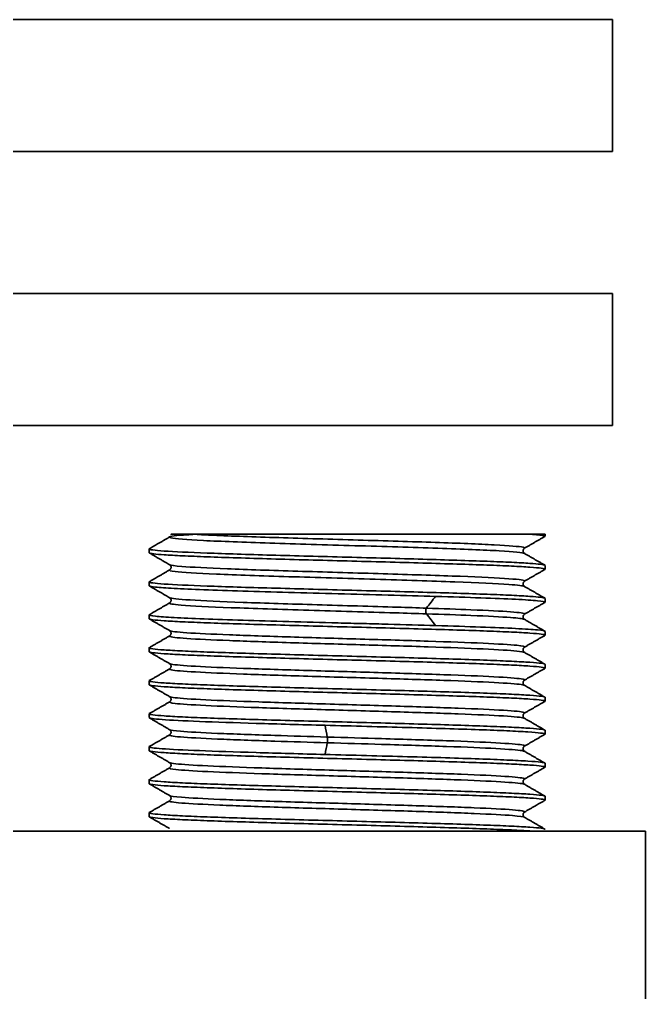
# Model space of a CAD drawing. Extents: x 1481 to 3160, y 4681 to 5260.
# Drawn here: x 1737.45 to 1745.04, y 4898.33 to 4910.13 of the extents above; entities that cross this region are included whole.
import ezdxf

# ---------------------------------------------------------------- set-up
doc = ezdxf.new("R2010")
doc.units = 0
doc.header["$LTSCALE"] = 30
doc.header["$MEASUREMENT"] = 0
doc.layers.get('0').update_dxf_attribs({"linetype": 'CONTINUOUS'})
doc.layers.add('\\M+5B3DF\\M+5B4E7\\M+5CFDF', color=3, linetype='CONTINUOUS', lineweight=9)

# ---------------------------------------------------------------- blocks, each defined once
blk = doc.blocks.new('22')
at = {"lineweight": 35}
for p, q in [((-160.703, 183.514), (-110.703, 183.514)), ((-110.703, 183.514), (-110.703, 181.514)), ((-160.703, 181.514), (-110.703, 181.514)), ((-160.703, 179.359), (-110.703, 179.359)), ((-110.703, 179.359), (-110.703, 177.359)), ((-160.703, 177.359), (-110.703, 177.359))]:
    blk.add_line(p, q, dxfattribs=at)
at = {"color": 0, "lineweight": 35}
for p, q in [((-111.921, 175.709), (-111.726, 175.709)), ((-111.726, 175.709), (-111.726, 175.68)), ((-117.723, 175.491), (-117.726, 175.487)), ((-117.726, 175.43), (-117.726, 175.488)), ((-111.729, 175.176), (-111.726, 175.18)), ((-111.726, 175.18), (-111.726, 175.238)), ((-117.722, 174.991), (-117.726, 174.987)), ((-117.726, 174.93), (-117.726, 174.988)), ((-111.729, 174.676), (-111.726, 174.68)), ((-111.726, 174.68), (-111.726, 174.737)), ((-117.723, 174.491), (-117.726, 174.487)), ((-117.726, 174.43), (-117.726, 174.487)), ((-112.036, 174.419), (-112.04, 174.421)), ((-111.726, 174.18), (-111.726, 174.238)), ((-111.727, 174.177), (-111.726, 174.18)), ((-117.723, 173.991), (-117.726, 173.988)), ((-117.726, 173.93), (-117.726, 173.988)), ((-117.415, 173.669), (-117.412, 173.67)), ((-111.728, 173.677), (-111.726, 173.68)), ((-111.726, 173.68), (-111.726, 173.738)), ((-117.721, 173.492), (-117.726, 173.488)), ((-117.726, 173.43), (-117.726, 173.488)), ((-111.726, 173.18), (-111.726, 173.238)), ((-117.415, 173.169), (-117.413, 173.17)), ((-111.729, 173.176), (-111.726, 173.18)), ((-117.721, 172.992), (-117.726, 172.988)), ((-117.726, 172.93), (-117.726, 172.988)), ((-117.413, 172.747), (-117.415, 172.749)), ((-111.731, 172.675), (-111.726, 172.68)), ((-111.726, 172.68), (-111.726, 172.738)), ((-117.723, 172.491), (-117.726, 172.488)), ((-117.726, 172.43), (-117.726, 172.488)), ((-117.412, 172.247), (-117.415, 172.249)), ((-111.73, 172.176), (-111.726, 172.18)), ((-111.726, 172.18), (-111.726, 172.238)), ((-117.724, 171.99), (-117.726, 171.988)), ((-117.726, 171.93), (-117.726, 171.988)), ((-111.726, 171.68), (-111.726, 171.738)), ((-111.728, 171.677), (-111.726, 171.68)), ((-117.723, 171.491), (-117.726, 171.488)), ((-117.726, 171.43), (-117.726, 171.488)), ((-110.203, 171.209), (-110.203, 168.209))]:
    blk.add_line(p, q, dxfattribs=at)
for points, knots in [([(-112.037, 175.42), (-112.061, 175.433), (-112.328, 175.459), (-113.295, 175.498), (-114.604, 175.537), (-115.942, 175.576), (-116.991, 175.615), (-117.502, 175.654), (-117.385, 175.686), (-117.117, 175.704), (-117.029, 175.709)], [0, 0, 0, 0, 0.134734, 0.270256, 0.405778, 0.5413, 0.676822, 0.812344, 0.947866, 1, 1, 1, 1]), ([(-117.029, 175.709), (-117.144, 175.709), (-117.237, 175.709), (-117.362, 175.709), (-117.392, 175.709), (-117.392, 175.709), (-117.391, 175.709), (-117.388, 175.709)], [0, 0, 0, 0, 0.454585, 0.454585, 0.90917, 0.90917, 1, 1, 1, 1]), ([(-111.921, 175.709), (-112.027, 175.709), (-112.164, 175.709), (-112.498, 175.709), (-112.691, 175.709), (-113.123, 175.709), (-113.359, 175.709), (-113.855, 175.709), (-114.119, 175.709), (-114.645, 175.709), (-114.915, 175.709), (-115.303, 175.709), (-115.43, 175.709), (-115.678, 175.709), (-115.801, 175.709), (-116.152, 175.709), (-116.364, 175.709), (-116.743, 175.709), (-116.902, 175.709), (-117.029, 175.709)], [0, 0, 0, 0, 0.125, 0.125, 0.25, 0.25, 0.375, 0.375, 0.5, 0.5, 0.625, 0.625, 0.6875, 0.6875, 0.75, 0.75, 0.875, 0.875, 1, 1, 1, 1]), ([(-112.037, 175.498), (-112.028, 175.503), (-112.053, 175.52), (-112.416, 175.55), (-113.342, 175.586), (-114.551, 175.622), (-115.796, 175.659), (-116.611, 175.687), (-116.947, 175.704), (-117.029, 175.709)], [0, 0, 0, 0, 0.071305, 0.243776, 0.416246, 0.588716, 0.761186, 0.933656, 1, 1, 1, 1]), ([(-111.921, 175.709), (-111.918, 175.709), (-111.911, 175.708), (-111.901, 175.708), (-111.891, 175.707), (-111.88, 175.706), (-111.869, 175.705), (-111.857, 175.704), (-111.845, 175.703), (-111.833, 175.701), (-111.821, 175.7), (-111.809, 175.699), (-111.793, 175.697), (-111.774, 175.694), (-111.756, 175.691), (-111.743, 175.689), (-111.73, 175.685), (-111.726, 175.682), (-111.726, 175.68)], [0, 0, 0, 0, 0.024071, 0.050509, 0.079313, 0.110482, 0.144017, 0.179918, 0.218183, 0.258814, 0.301808, 0.347166, 0.394887, 0.500347, 0.601312, 0.697788, 0.789783, 1, 1, 1, 1]), ([(-117.726, 175.487), (-117.726, 175.482), (-117.706, 175.477), (-117.63, 175.467), (-117.572, 175.461), (-117.346, 175.445), (-117.122, 175.435), (-116.707, 175.42), (-116.553, 175.415), (-116.227, 175.404), (-116.054, 175.399), (-115.692, 175.388), (-115.501, 175.383), (-115.118, 175.373), (-114.923, 175.368), (-114.331, 175.352), (-113.942, 175.342), (-113.396, 175.326), (-113.223, 175.321), (-112.898, 175.31), (-112.743, 175.305), (-112.466, 175.295), (-112.342, 175.29), (-112.124, 175.279), (-112.03, 175.274), (-111.823, 175.259), (-111.746, 175.251), (-111.729, 175.242)], [0, 0, 0, 0, 0.063469, 0.063469, 0.126938, 0.126938, 0.253876, 0.253876, 0.317345, 0.317345, 0.380814, 0.380814, 0.444283, 0.444283, 0.507752, 0.507752, 0.634689, 0.634689, 0.698158, 0.698158, 0.761627, 0.761627, 0.825096, 0.825096, 0.888565, 0.888565, 1, 1, 1, 1]), ([(-111.726, 175.18), (-111.726, 175.185), (-111.745, 175.191), (-111.822, 175.201), (-111.88, 175.206), (-112.03, 175.216), (-112.123, 175.222), (-112.343, 175.232), (-112.467, 175.238), (-112.744, 175.248), (-112.898, 175.253), (-113.225, 175.263), (-113.397, 175.269), (-113.759, 175.279), (-113.95, 175.284), (-114.334, 175.295), (-114.528, 175.3), (-114.923, 175.31), (-115.119, 175.316), (-115.502, 175.326), (-115.692, 175.331), (-116.056, 175.342), (-116.228, 175.347), (-116.554, 175.357), (-116.708, 175.362), (-116.985, 175.373), (-117.109, 175.378), (-117.328, 175.388), (-117.421, 175.393), (-117.628, 175.408), (-117.705, 175.417), (-117.722, 175.426)], [0, 0, 0, 0, 0.063454, 0.063454, 0.126908, 0.126908, 0.190361, 0.190361, 0.253815, 0.253815, 0.317269, 0.317269, 0.380723, 0.380723, 0.444176, 0.444176, 0.50763, 0.50763, 0.571084, 0.571084, 0.634538, 0.634538, 0.697992, 0.697992, 0.761445, 0.761445, 0.824899, 0.824899, 0.888353, 0.888353, 1, 1, 1, 1]), ([(-112.037, 174.919), (-112.053, 174.929), (-112.239, 174.952), (-113.027, 174.989), (-114.282, 175.028), (-115.643, 175.067), (-116.786, 175.106), (-117.357, 175.14), (-117.428, 175.161), (-117.414, 175.17)], [0, 0, 0, 0, 0.120877, 0.277232, 0.433587, 0.589943, 0.746298, 0.902653, 1, 1, 1, 1]), ([(-112.037, 174.998), (-112.034, 175), (-112.026, 175.014), (-112.255, 175.041), (-113.078, 175.077), (-114.239, 175.113), (-115.5, 175.15), (-116.602, 175.186), (-117.249, 175.219), (-117.398, 175.239), (-117.414, 175.248)], [0, 0, 0, 0, 0.025158, 0.1705, 0.315842, 0.461185, 0.606527, 0.751869, 0.897212, 1, 1, 1, 1]), ([(-117.726, 174.987), (-117.726, 174.982), (-117.706, 174.977), (-117.63, 174.967), (-117.572, 174.961), (-117.346, 174.945), (-117.122, 174.936), (-116.707, 174.92), (-116.553, 174.914), (-116.227, 174.904), (-116.054, 174.899), (-115.692, 174.889), (-115.501, 174.884), (-115.118, 174.873), (-114.923, 174.867), (-114.331, 174.852), (-113.942, 174.842), (-113.396, 174.826), (-113.223, 174.821), (-112.898, 174.81), (-112.743, 174.805), (-112.466, 174.795), (-112.342, 174.79), (-112.124, 174.779), (-112.03, 174.774), (-111.821, 174.759), (-111.744, 174.75), (-111.728, 174.741)], [0, 0, 0, 0, 0.063356, 0.063356, 0.126713, 0.126713, 0.253425, 0.253425, 0.316782, 0.316782, 0.380138, 0.380138, 0.443494, 0.443494, 0.506851, 0.506851, 0.633563, 0.633563, 0.69692, 0.69692, 0.760276, 0.760276, 0.823632, 0.823632, 0.886989, 0.886989, 1, 1, 1, 1]), ([(-113.384, 174.768), (-113.613, 174.775), (-113.853, 174.781), (-114.352, 174.795), (-114.607, 174.802), (-115.116, 174.815), (-115.37, 174.822), (-115.853, 174.836), (-116.089, 174.842), (-116.519, 174.856), (-116.718, 174.863), (-117.071, 174.876), (-117.221, 174.883), (-117.407, 174.893), (-117.462, 174.896), (-117.557, 174.903), (-117.597, 174.907), (-117.68, 174.915), (-117.712, 174.921), (-117.722, 174.926)], [0, 0, 0, 0, 0.128049, 0.128049, 0.256098, 0.256098, 0.384147, 0.384147, 0.512196, 0.512196, 0.640245, 0.640245, 0.768294, 0.768294, 0.832319, 0.832319, 0.896343, 0.896343, 1, 1, 1, 1]), ([(-113.521, 174.503), (-113.673, 174.508), (-114.246, 174.527), (-115.331, 174.558), (-116.553, 174.597), (-117.3, 174.634), (-117.432, 174.658), (-117.415, 174.669)], [0, 0, 0, 0, 0.090925, 0.327287, 0.56365, 0.800012, 1, 1, 1, 1]), ([(-113.521, 174.59), (-113.662, 174.595), (-114.192, 174.612), (-115.194, 174.641), (-116.358, 174.677), (-117.174, 174.713), (-117.393, 174.736), (-117.414, 174.748)], [0, 0, 0, 0, 0.088724, 0.319373, 0.550022, 0.780671, 1, 1, 1, 1]), ([(-111.726, 174.68), (-111.726, 174.687), (-111.764, 174.695), (-111.916, 174.709), (-112.027, 174.717), (-112.32, 174.732), (-112.496, 174.739), (-112.903, 174.753), (-113.134, 174.761), (-113.384, 174.768)], [0, 0, 0, 0, 0.25, 0.25, 0.5, 0.5, 0.75, 0.75, 1, 1, 1, 1]), ([(-113.521, 174.504), (-113.528, 174.512), (-113.537, 174.547), (-113.528, 174.582), (-113.521, 174.59)], [0, 0, 0, 0, 0.499996, 1, 1, 1, 1]), ([(-112.037, 174.498), (-112.035, 174.5), (-112.025, 174.512), (-112.18, 174.534), (-112.752, 174.563), (-113.275, 174.582), (-113.521, 174.59)], [0, 0, 0, 0, 0.044784, 0.389727, 0.734669, 1, 1, 1, 1]), ([(-117.726, 174.487), (-117.726, 174.481), (-117.693, 174.474), (-117.565, 174.46), (-117.469, 174.453), (-117.221, 174.44), (-117.068, 174.434), (-116.718, 174.42), (-116.517, 174.413), (-116.086, 174.4), (-115.854, 174.393), (-115.365, 174.38), (-115.116, 174.373), (-114.735, 174.362), (-114.606, 174.359), (-114.353, 174.353), (-114.228, 174.349), (-113.857, 174.339), (-113.613, 174.332), (-113.384, 174.325)], [0, 0, 0, 0, 0.125, 0.125, 0.25, 0.25, 0.375, 0.375, 0.5, 0.5, 0.625, 0.625, 0.75, 0.75, 0.8125, 0.8125, 0.875, 0.875, 1, 1, 1, 1]), ([(-111.726, 174.18), (-111.726, 174.185), (-111.745, 174.191), (-111.822, 174.201), (-111.88, 174.206), (-112.03, 174.217), (-112.123, 174.222), (-112.343, 174.232), (-112.467, 174.237), (-112.744, 174.248), (-112.898, 174.253), (-113.225, 174.263), (-113.397, 174.268), (-113.76, 174.279), (-113.95, 174.284), (-114.334, 174.295), (-114.528, 174.3), (-114.924, 174.31), (-115.119, 174.316), (-115.502, 174.326), (-115.692, 174.331), (-116.056, 174.342), (-116.228, 174.347), (-116.554, 174.357), (-116.708, 174.362), (-116.985, 174.373), (-117.109, 174.378), (-117.328, 174.388), (-117.421, 174.393), (-117.646, 174.409), (-117.726, 174.419), (-117.726, 174.43)], [0, 0, 0, 0, 0.0625, 0.0625, 0.125, 0.125, 0.1875, 0.1875, 0.25, 0.25, 0.3125, 0.3125, 0.375, 0.375, 0.4375, 0.4375, 0.5, 0.5, 0.5625, 0.5625, 0.625, 0.625, 0.6875, 0.6875, 0.75, 0.75, 0.8125, 0.8125, 0.875, 0.875, 1, 1, 1, 1]), ([(-112.04, 174.421), (-112.062, 174.43), (-112.216, 174.449), (-112.752, 174.477), (-113.275, 174.495), (-113.521, 174.504)], [0, 0, 0, 0, 0.318529, 0.703714, 1, 1, 1, 1]), ([(-112.036, 173.999), (-112.024, 174.008), (-112.11, 174.028), (-112.608, 174.058), (-113.465, 174.089), (-114.52, 174.121), (-115.607, 174.153), (-116.556, 174.185), (-117.217, 174.217), (-117.398, 174.238), (-117.415, 174.249), (-117.415, 174.249)], [0, 0, 0, 0, 0.10796, 0.235115, 0.362271, 0.489426, 0.616581, 0.743736, 0.870891, 0.998046, 1, 1, 1, 1]), ([(-113.384, 174.326), (-113.134, 174.318), (-112.907, 174.311), (-112.496, 174.296), (-112.32, 174.289), (-112.027, 174.274), (-111.916, 174.267), (-111.765, 174.252), (-111.726, 174.245), (-111.726, 174.238)], [0, 0, 0, 0, 0.25, 0.25, 0.5, 0.5, 0.75, 0.75, 1, 1, 1, 1]), ([(-112.038, 173.92), (-112.051, 173.926), (-112.153, 173.943), (-112.608, 173.971), (-113.465, 174.003), (-114.52, 174.035), (-115.607, 174.066), (-116.556, 174.098), (-117.217, 174.13), (-117.418, 174.154), (-117.419, 174.167), (-117.415, 174.169)], [0, 0, 0, 0, 0.077329, 0.20478, 0.332231, 0.459683, 0.587134, 0.714585, 0.842036, 0.969487, 1, 1, 1, 1]), ([(-117.726, 173.988), (-117.726, 173.982), (-117.706, 173.977), (-117.629, 173.967), (-117.571, 173.961), (-117.421, 173.951), (-117.328, 173.946), (-117.108, 173.935), (-116.984, 173.93), (-116.707, 173.92), (-116.553, 173.915), (-116.227, 173.904), (-116.054, 173.899), (-115.692, 173.889), (-115.501, 173.883), (-115.118, 173.873), (-114.923, 173.868), (-114.528, 173.857), (-114.332, 173.852), (-113.949, 173.842), (-113.759, 173.837), (-113.396, 173.826), (-113.223, 173.821), (-112.898, 173.811), (-112.743, 173.805), (-112.466, 173.795), (-112.342, 173.79), (-112.123, 173.779), (-112.03, 173.774), (-111.805, 173.759), (-111.726, 173.748), (-111.726, 173.738)], [0, 0, 0, 0, 0.0625, 0.0625, 0.125, 0.125, 0.1875, 0.1875, 0.25, 0.25, 0.3125, 0.3125, 0.375, 0.375, 0.4375, 0.4375, 0.5, 0.5, 0.5625, 0.5625, 0.625, 0.625, 0.6875, 0.6875, 0.75, 0.75, 0.8125, 0.8125, 0.875, 0.875, 1, 1, 1, 1]), ([(-111.726, 173.68), (-111.726, 173.685), (-111.745, 173.69), (-111.822, 173.701), (-111.88, 173.706), (-112.03, 173.717), (-112.123, 173.722), (-112.343, 173.732), (-112.467, 173.737), (-112.744, 173.748), (-112.898, 173.753), (-113.225, 173.763), (-113.397, 173.769), (-113.76, 173.779), (-113.95, 173.784), (-114.334, 173.795), (-114.528, 173.8), (-114.924, 173.81), (-115.119, 173.815), (-115.502, 173.826), (-115.692, 173.831), (-116.056, 173.842), (-116.228, 173.847), (-116.554, 173.857), (-116.708, 173.862), (-116.985, 173.873), (-117.109, 173.878), (-117.328, 173.888), (-117.421, 173.894), (-117.646, 173.909), (-117.726, 173.919), (-117.726, 173.93)], [0, 0, 0, 0, 0.0625, 0.0625, 0.125, 0.125, 0.1875, 0.1875, 0.25, 0.25, 0.3125, 0.3125, 0.375, 0.375, 0.4375, 0.4375, 0.5, 0.5, 0.5625, 0.5625, 0.625, 0.625, 0.6875, 0.6875, 0.75, 0.75, 0.8125, 0.8125, 0.875, 0.875, 1, 1, 1, 1]), ([(-112.039, 173.42), (-112.046, 173.424), (-112.108, 173.438), (-112.439, 173.463), (-113.222, 173.495), (-114.241, 173.526), (-115.337, 173.558), (-116.336, 173.59), (-117.083, 173.622), (-117.395, 173.648), (-117.423, 173.664), (-117.415, 173.669)], [0, 0, 0, 0, 0.043473, 0.17119, 0.298907, 0.426625, 0.554342, 0.682059, 0.809777, 0.937494, 1, 1, 1, 1]), ([(-112.036, 173.499), (-112.027, 173.505), (-112.071, 173.522), (-112.439, 173.55), (-113.222, 173.581), (-114.241, 173.613), (-115.337, 173.645), (-116.336, 173.677), (-117.083, 173.708), (-117.368, 173.733), (-117.412, 173.746), (-117.415, 173.749)], [0, 0, 0, 0, 0.076708, 0.203537, 0.330367, 0.457196, 0.584025, 0.710855, 0.837684, 0.964514, 1, 1, 1, 1]), ([(-117.726, 173.488), (-117.726, 173.482), (-117.706, 173.477), (-117.629, 173.467), (-117.571, 173.461), (-117.421, 173.451), (-117.328, 173.446), (-117.108, 173.435), (-116.984, 173.43), (-116.707, 173.42), (-116.553, 173.415), (-116.227, 173.404), (-116.054, 173.399), (-115.692, 173.389), (-115.501, 173.383), (-115.118, 173.373), (-114.923, 173.368), (-114.528, 173.357), (-114.332, 173.352), (-113.949, 173.342), (-113.759, 173.337), (-113.396, 173.326), (-113.223, 173.321), (-112.898, 173.311), (-112.743, 173.305), (-112.466, 173.295), (-112.342, 173.29), (-112.123, 173.279), (-112.03, 173.274), (-111.805, 173.259), (-111.726, 173.248), (-111.726, 173.238)], [0, 0, 0, 0, 0.0625, 0.0625, 0.125, 0.125, 0.1875, 0.1875, 0.25, 0.25, 0.3125, 0.3125, 0.375, 0.375, 0.4375, 0.4375, 0.5, 0.5, 0.5625, 0.5625, 0.625, 0.625, 0.6875, 0.6875, 0.75, 0.75, 0.8125, 0.8125, 0.875, 0.875, 1, 1, 1, 1]), ([(-111.726, 173.18), (-111.726, 173.185), (-111.745, 173.19), (-111.822, 173.201), (-111.88, 173.206), (-112.03, 173.216), (-112.123, 173.222), (-112.343, 173.232), (-112.467, 173.237), (-112.744, 173.248), (-112.898, 173.253), (-113.225, 173.263), (-113.397, 173.269), (-113.76, 173.279), (-113.95, 173.284), (-114.334, 173.295), (-114.528, 173.3), (-114.924, 173.31), (-115.119, 173.315), (-115.502, 173.326), (-115.692, 173.331), (-116.056, 173.341), (-116.228, 173.347), (-116.554, 173.357), (-116.708, 173.362), (-116.985, 173.373), (-117.109, 173.378), (-117.328, 173.388), (-117.421, 173.394), (-117.646, 173.409), (-117.726, 173.42), (-117.726, 173.43)], [0, 0, 0, 0, 0.0625, 0.0625, 0.125, 0.125, 0.1875, 0.1875, 0.25, 0.25, 0.3125, 0.3125, 0.375, 0.375, 0.4375, 0.4375, 0.5, 0.5, 0.5625, 0.5625, 0.625, 0.625, 0.6875, 0.6875, 0.75, 0.75, 0.8125, 0.8125, 0.875, 0.875, 1, 1, 1, 1]), ([(-112.038, 172.998), (-112.03, 173.002), (-112.04, 173.016), (-112.293, 173.042), (-112.994, 173.073), (-113.967, 173.105), (-115.059, 173.137), (-116.1, 173.169), (-116.924, 173.2), (-117.324, 173.227), (-117.405, 173.243), (-117.414, 173.248)], [0, 0, 0, 0, 0.047686, 0.174531, 0.301376, 0.428221, 0.555066, 0.681911, 0.808756, 0.935601, 1, 1, 1, 1]), ([(-112.038, 172.92), (-112.04, 172.921), (-112.069, 172.933), (-112.293, 172.955), (-112.994, 172.987), (-113.967, 173.018), (-115.059, 173.05), (-116.1, 173.082), (-116.924, 173.114), (-117.362, 173.143), (-117.427, 173.161), (-117.415, 173.169)], [0, 0, 0, 0, 0.012862, 0.140282, 0.267702, 0.395121, 0.522541, 0.649961, 0.777381, 0.904801, 1, 1, 1, 1]), ([(-117.726, 172.988), (-117.726, 172.982), (-117.706, 172.977), (-117.629, 172.967), (-117.571, 172.962), (-117.421, 172.951), (-117.328, 172.946), (-117.108, 172.935), (-116.984, 172.93), (-116.707, 172.92), (-116.553, 172.915), (-116.227, 172.904), (-116.054, 172.899), (-115.692, 172.889), (-115.501, 172.883), (-115.118, 172.873), (-114.923, 172.868), (-114.528, 172.857), (-114.332, 172.852), (-113.949, 172.842), (-113.759, 172.837), (-113.396, 172.826), (-113.223, 172.821), (-112.898, 172.811), (-112.743, 172.805), (-112.466, 172.795), (-112.342, 172.79), (-112.123, 172.779), (-112.03, 172.774), (-111.805, 172.758), (-111.726, 172.748), (-111.726, 172.738)], [0, 0, 0, 0, 0.0625, 0.0625, 0.125, 0.125, 0.1875, 0.1875, 0.25, 0.25, 0.3125, 0.3125, 0.375, 0.375, 0.4375, 0.4375, 0.5, 0.5, 0.5625, 0.5625, 0.625, 0.625, 0.6875, 0.6875, 0.75, 0.75, 0.8125, 0.8125, 0.875, 0.875, 1, 1, 1, 1]), ([(-115.059, 172.814), (-115.242, 172.819), (-115.42, 172.824), (-115.769, 172.833), (-115.94, 172.838), (-116.426, 172.853), (-116.721, 172.862), (-117.204, 172.882), (-117.398, 172.891), (-117.592, 172.906), (-117.642, 172.911), (-117.699, 172.919), (-117.714, 172.922), (-117.721, 172.926)], [0, 0, 0, 0, 0.129925, 0.129925, 0.25985, 0.25985, 0.5197, 0.5197, 0.77955, 0.77955, 0.909475, 0.909475, 1, 1, 1, 1]), ([(-115.025, 172.636), (-115.298, 172.644), (-115.917, 172.663), (-116.742, 172.692), (-117.268, 172.721), (-117.396, 172.74), (-117.413, 172.747)], [0, 0, 0, 0, 0.219472, 0.504795, 0.790117, 1, 1, 1, 1]), ([(-111.726, 172.68), (-111.726, 172.686), (-111.748, 172.691), (-111.836, 172.702), (-111.902, 172.708), (-112.073, 172.719), (-112.181, 172.725), (-112.429, 172.736), (-112.569, 172.741), (-112.882, 172.753), (-113.055, 172.758), (-113.418, 172.769), (-113.611, 172.775), (-114.014, 172.786), (-114.219, 172.791), (-114.635, 172.803), (-114.848, 172.808), (-115.059, 172.814)], [0, 0, 0, 0, 0.125, 0.125, 0.25, 0.25, 0.375, 0.375, 0.5, 0.5, 0.625, 0.625, 0.75, 0.75, 0.875, 0.875, 1, 1, 1, 1]), ([(-115.025, 172.549), (-115.298, 172.557), (-115.917, 172.576), (-116.742, 172.606), (-117.318, 172.637), (-117.432, 172.659), (-117.415, 172.669), (-117.414, 172.669)], [0, 0, 0, 0, 0.203504, 0.468068, 0.732632, 0.997197, 1, 1, 1, 1]), ([(-112.039, 172.497), (-112.026, 172.504), (-112.058, 172.521), (-112.409, 172.548), (-113.177, 172.58), (-114.11, 172.609), (-114.751, 172.628), (-115.025, 172.636)], [0, 0, 0, 0, 0.13771, 0.366482, 0.595255, 0.824027, 1, 1, 1, 1]), ([(-115.025, 172.549), (-115.023, 172.558), (-115.021, 172.593), (-115.023, 172.627), (-115.025, 172.636)], [0, 0, 0, 0, 0.499996, 1, 1, 1, 1]), ([(-117.726, 172.488), (-117.726, 172.483), (-117.709, 172.478), (-117.643, 172.468), (-117.593, 172.463), (-117.397, 172.449), (-117.203, 172.439), (-116.72, 172.42), (-116.425, 172.41), (-115.941, 172.396), (-115.771, 172.391), (-115.421, 172.381), (-115.242, 172.376), (-115.059, 172.371)], [0, 0, 0, 0, 0.125, 0.125, 0.25, 0.25, 0.5, 0.5, 0.75, 0.75, 0.875, 0.875, 1, 1, 1, 1]), ([(-112.036, 172.419), (-112.041, 172.422), (-112.094, 172.437), (-112.409, 172.461), (-113.177, 172.493), (-114.11, 172.522), (-114.751, 172.541), (-115.025, 172.549)], [0, 0, 0, 0, 0.082188, 0.325691, 0.569194, 0.812696, 1, 1, 1, 1]), ([(-111.726, 172.18), (-111.726, 172.185), (-111.745, 172.19), (-111.822, 172.201), (-111.88, 172.206), (-112.03, 172.216), (-112.123, 172.222), (-112.343, 172.232), (-112.467, 172.237), (-112.744, 172.248), (-112.898, 172.253), (-113.225, 172.263), (-113.397, 172.269), (-113.76, 172.279), (-113.95, 172.284), (-114.334, 172.295), (-114.528, 172.3), (-114.924, 172.31), (-115.119, 172.315), (-115.502, 172.326), (-115.692, 172.331), (-116.056, 172.341), (-116.228, 172.347), (-116.554, 172.357), (-116.708, 172.362), (-116.985, 172.373), (-117.109, 172.378), (-117.328, 172.388), (-117.421, 172.394), (-117.646, 172.409), (-117.726, 172.42), (-117.726, 172.43)], [0, 0, 0, 0, 0.0625, 0.0625, 0.125, 0.125, 0.1875, 0.1875, 0.25, 0.25, 0.3125, 0.3125, 0.375, 0.375, 0.4375, 0.4375, 0.5, 0.5, 0.5625, 0.5625, 0.625, 0.625, 0.6875, 0.6875, 0.75, 0.75, 0.8125, 0.8125, 0.875, 0.875, 1, 1, 1, 1]), ([(-115.059, 172.371), (-114.848, 172.366), (-114.638, 172.36), (-114.22, 172.349), (-114.011, 172.344), (-113.611, 172.332), (-113.416, 172.327), (-113.052, 172.316), (-112.882, 172.31), (-112.569, 172.299), (-112.426, 172.293), (-112.179, 172.282), (-112.073, 172.277), (-111.901, 172.265), (-111.836, 172.26), (-111.756, 172.25), (-111.735, 172.245), (-111.728, 172.241)], [0, 0, 0, 0, 0.127893, 0.127893, 0.255787, 0.255787, 0.38368, 0.38368, 0.511574, 0.511574, 0.639467, 0.639467, 0.767361, 0.767361, 0.895254, 0.895254, 1, 1, 1, 1]), ([(-112.036, 171.919), (-112.037, 171.92), (-112.06, 171.931), (-112.268, 171.953), (-112.952, 171.985), (-113.916, 172.017), (-115.006, 172.049), (-116.053, 172.08), (-116.891, 172.112), (-117.352, 172.141), (-117.426, 172.16), (-117.416, 172.169)], [0, 0, 0, 0, 0.011608, 0.138686, 0.265763, 0.392841, 0.519918, 0.646996, 0.774073, 0.90115, 1, 1, 1, 1]), ([(-112.038, 171.998), (-112.031, 172.001), (-112.036, 172.015), (-112.268, 172.04), (-112.952, 172.072), (-113.916, 172.103), (-115.006, 172.135), (-116.053, 172.167), (-116.891, 172.199), (-117.31, 172.225), (-117.401, 172.242), (-117.412, 172.247)], [0, 0, 0, 0, 0.042336, 0.169585, 0.296833, 0.424081, 0.55133, 0.678578, 0.805827, 0.933075, 1, 1, 1, 1]), ([(-117.726, 171.988), (-117.726, 171.982), (-117.706, 171.977), (-117.629, 171.967), (-117.571, 171.962), (-117.421, 171.951), (-117.328, 171.946), (-117.108, 171.935), (-116.984, 171.93), (-116.707, 171.92), (-116.553, 171.915), (-116.227, 171.904), (-116.054, 171.899), (-115.692, 171.889), (-115.501, 171.883), (-115.118, 171.873), (-114.923, 171.868), (-114.528, 171.857), (-114.332, 171.852), (-113.949, 171.842), (-113.759, 171.837), (-113.396, 171.826), (-113.223, 171.821), (-112.898, 171.811), (-112.743, 171.805), (-112.466, 171.795), (-112.342, 171.79), (-112.123, 171.779), (-112.03, 171.774), (-111.805, 171.758), (-111.726, 171.748), (-111.726, 171.738)], [0, 0, 0, 0, 0.0625, 0.0625, 0.125, 0.125, 0.1875, 0.1875, 0.25, 0.25, 0.3125, 0.3125, 0.375, 0.375, 0.4375, 0.4375, 0.5, 0.5, 0.5625, 0.5625, 0.625, 0.625, 0.6875, 0.6875, 0.75, 0.75, 0.8125, 0.8125, 0.875, 0.875, 1, 1, 1, 1]), ([(-111.726, 171.68), (-111.726, 171.685), (-111.745, 171.691), (-111.822, 171.701), (-111.88, 171.706), (-112.03, 171.716), (-112.123, 171.722), (-112.343, 171.732), (-112.467, 171.737), (-112.744, 171.748), (-112.898, 171.753), (-113.225, 171.763), (-113.397, 171.768), (-113.76, 171.779), (-113.95, 171.784), (-114.334, 171.795), (-114.528, 171.8), (-114.924, 171.81), (-115.119, 171.816), (-115.502, 171.826), (-115.692, 171.831), (-116.056, 171.841), (-116.228, 171.847), (-116.554, 171.857), (-116.708, 171.862), (-116.985, 171.873), (-117.109, 171.878), (-117.328, 171.888), (-117.421, 171.893), (-117.646, 171.909), (-117.726, 171.92), (-117.726, 171.93)], [0, 0, 0, 0, 0.0625, 0.0625, 0.125, 0.125, 0.1875, 0.1875, 0.25, 0.25, 0.3125, 0.3125, 0.375, 0.375, 0.4375, 0.4375, 0.5, 0.5, 0.5625, 0.5625, 0.625, 0.625, 0.6875, 0.6875, 0.75, 0.75, 0.8125, 0.8125, 0.875, 0.875, 1, 1, 1, 1]), ([(-112.036, 171.499), (-112.035, 171.499), (-112.023, 171.51), (-112.152, 171.532), (-112.746, 171.564), (-113.651, 171.595), (-114.725, 171.627), (-115.799, 171.659), (-116.705, 171.691), (-117.264, 171.721), (-117.401, 171.74), (-117.415, 171.748)], [0, 0, 0, 0, 0.005015, 0.132248, 0.259481, 0.386714, 0.513947, 0.641179, 0.768412, 0.895645, 1, 1, 1, 1]), ([(-112.037, 171.42), (-112.052, 171.428), (-112.19, 171.447), (-112.746, 171.477), (-113.651, 171.509), (-114.725, 171.54), (-115.799, 171.572), (-116.705, 171.604), (-117.299, 171.636), (-117.429, 171.657), (-117.416, 171.668), (-117.415, 171.669)], [0, 0, 0, 0, 0.102974, 0.230316, 0.357658, 0.485, 0.612342, 0.739684, 0.867026, 0.994368, 1, 1, 1, 1]), ([(-117.726, 171.488), (-117.726, 171.482), (-117.706, 171.477), (-117.629, 171.467), (-117.571, 171.462), (-117.421, 171.451), (-117.328, 171.446), (-117.108, 171.435), (-116.984, 171.43), (-116.707, 171.42), (-116.553, 171.415), (-116.227, 171.404), (-116.054, 171.399), (-115.692, 171.389), (-115.501, 171.383), (-115.118, 171.373), (-114.923, 171.368), (-114.528, 171.357), (-114.332, 171.352), (-113.949, 171.342), (-113.759, 171.337), (-113.396, 171.326), (-113.223, 171.321), (-112.898, 171.311), (-112.743, 171.305), (-112.466, 171.295), (-112.342, 171.29), (-112.123, 171.279), (-112.03, 171.274), (-111.805, 171.259), (-111.726, 171.248), (-111.726, 171.238)], [0, 0, 0, 0, 0.0625, 0.0625, 0.125, 0.125, 0.1875, 0.1875, 0.25, 0.25, 0.3125, 0.3125, 0.375, 0.375, 0.4375, 0.4375, 0.5, 0.5, 0.5625, 0.5625, 0.625, 0.625, 0.6875, 0.6875, 0.75, 0.75, 0.8125, 0.8125, 0.875, 0.875, 1, 1, 1, 1]), ([(-111.92, 171.209), (-111.931, 171.21), (-111.943, 171.211), (-112.03, 171.217), (-112.123, 171.222), (-112.343, 171.232), (-112.467, 171.237), (-112.744, 171.248), (-112.898, 171.253), (-113.225, 171.263), (-113.397, 171.269), (-113.76, 171.279), (-113.95, 171.284), (-114.334, 171.295), (-114.528, 171.3), (-114.924, 171.31), (-115.119, 171.316), (-115.502, 171.326), (-115.692, 171.331), (-116.056, 171.342), (-116.228, 171.347), (-116.554, 171.357), (-116.708, 171.362), (-116.985, 171.373), (-117.109, 171.378), (-117.328, 171.388), (-117.421, 171.393), (-117.646, 171.409), (-117.726, 171.419), (-117.726, 171.43)], [0, 0, 0, 0, 0.011282, 0.011282, 0.081905, 0.081905, 0.152527, 0.152527, 0.22315, 0.22315, 0.293773, 0.293773, 0.364396, 0.364396, 0.435018, 0.435018, 0.505641, 0.505641, 0.576264, 0.576264, 0.646886, 0.646886, 0.717509, 0.717509, 0.788132, 0.788132, 0.858755, 0.858755, 1, 1, 1, 1]), ([(-161.203, 171.209), (-161.203, 171.209), (-160.987, 171.209), (-160.363, 171.209), (-160.103, 171.209), (-159.498, 171.209), (-159.153, 171.209), (-158.384, 171.209), (-157.958, 171.209), (-157.035, 171.209), (-156.544, 171.209), (-155.506, 171.209), (-154.959, 171.209), (-153.815, 171.209), (-153.215, 171.209), (-151.367, 171.209), (-150.074, 171.209), (-148.054, 171.209), (-147.368, 171.209), (-145.968, 171.209), (-145.252, 171.209), (-143.094, 171.209), (-141.636, 171.209), (-139.425, 171.209), (-138.684, 171.209), (-137.193, 171.209), (-136.44, 171.209), (-134.194, 171.209), (-132.711, 171.209), (-129.774, 171.209), (-128.321, 171.209), (-126.164, 171.209), (-125.448, 171.209), (-124.047, 171.209), (-123.359, 171.209), (-121.338, 171.209), (-120.044, 171.209), (-118.197, 171.209), (-117.596, 171.209), (-116.453, 171.209), (-115.907, 171.209), (-114.872, 171.209), (-114.382, 171.209), (-113.464, 171.209), (-113.033, 171.209), (-111.874, 171.209), (-111.264, 171.209), (-110.737, 171.209), (-110.644, 171.209), (-110.484, 171.209), (-110.418, 171.209), (-110.258, 171.209), (-110.203, 171.209), (-110.203, 171.209)], [0, 0, 0, 0, 0.062503, 0.062503, 0.093754, 0.093754, 0.125005, 0.125005, 0.156257, 0.156257, 0.187508, 0.187508, 0.21876, 0.21876, 0.250011, 0.250011, 0.312514, 0.312514, 0.343765, 0.343765, 0.375016, 0.375016, 0.437519, 0.437519, 0.46877, 0.46877, 0.500022, 0.500022, 0.562524, 0.562524, 0.625027, 0.625027, 0.656279, 0.656279, 0.68753, 0.68753, 0.750033, 0.750033, 0.781284, 0.781284, 0.812535, 0.812535, 0.843787, 0.843787, 0.875038, 0.875038, 0.937541, 0.937541, 0.953166, 0.953166, 0.968792, 0.968792, 1, 1, 1, 1])]:
    blk.add_open_spline(points, degree=3, knots=knots, dxfattribs=at)
for points, degree in [([(-117.725, 175.489), (-117.568, 175.58), (-117.412, 175.67)], 2), ([(-111.727, 175.678), (-111.883, 175.587), (-112.039, 175.497)], 2), ([(-117.412, 175.247), (-117.568, 175.337), (-117.724, 175.428)], 2), ([(-112.037, 175.498), (-112.081, 175.459), (-112.037, 175.419)], 2), ([(-112.039, 175.421), (-111.883, 175.33), (-111.726, 175.24)], 2), ([(-117.724, 174.99), (-117.568, 175.08), (-117.411, 175.171)], 2), ([(-117.414, 175.169), (-117.37, 175.209), (-117.414, 175.248)], 2), ([(-111.727, 175.177), (-111.883, 175.087), (-112.04, 174.997)], 2), ([(-112.037, 174.998), (-112.081, 174.959), (-112.037, 174.919)], 2), ([(-117.412, 174.747), (-117.568, 174.837), (-117.724, 174.927)], 2), ([(-112.039, 174.92), (-111.882, 174.83), (-111.726, 174.739)], 2), ([(-117.725, 174.489), (-117.569, 174.58), (-117.412, 174.67)], 2), ([(-117.414, 174.669), (-117.37, 174.709), (-117.414, 174.748)], 2), ([(-113.521, 174.59), (-113.476, 174.65), (-113.43, 174.709), (-113.384, 174.768)], 3), ([(-111.727, 174.678), (-111.883, 174.587), (-112.039, 174.497)], 2), ([(-117.413, 174.248), (-117.569, 174.338), (-117.726, 174.428)], 2), ([(-113.384, 174.326), (-113.43, 174.385), (-113.476, 174.444), (-113.521, 174.504)], 3), ([(-112.037, 174.498), (-112.08, 174.459), (-112.037, 174.42)], 2), ([(-112.042, 174.422), (-111.886, 174.332), (-111.73, 174.242)], 2), ([(-117.414, 174.17), (-117.371, 174.209), (-117.414, 174.248)], 2), ([(-117.725, 173.99), (-117.569, 174.08), (-117.413, 174.17)], 2), ([(-111.725, 174.178), (-111.881, 174.088), (-112.038, 173.998)], 2), ([(-117.414, 173.748), (-117.57, 173.838), (-117.726, 173.928)], 2), ([(-112.037, 173.998), (-112.08, 173.959), (-112.037, 173.92)], 2), ([(-112.04, 173.921), (-111.884, 173.831), (-111.728, 173.741)], 2), ([(-117.723, 173.491), (-117.566, 173.581), (-117.41, 173.672)], 2), ([(-117.414, 173.67), (-117.371, 173.709), (-117.414, 173.748)], 2), ([(-111.726, 173.678), (-111.882, 173.588), (-112.038, 173.498)], 2), ([(-112.037, 173.498), (-112.08, 173.459), (-112.037, 173.42)], 2), ([(-117.412, 173.247), (-117.568, 173.337), (-117.725, 173.428)], 2), ([(-112.041, 173.422), (-111.885, 173.331), (-111.728, 173.241)], 2), ([(-117.414, 173.17), (-117.371, 173.209), (-117.414, 173.248)], 2), ([(-117.723, 172.991), (-117.567, 173.081), (-117.411, 173.171)], 2), ([(-111.727, 173.177), (-111.883, 173.087), (-112.04, 172.997)], 2), ([(-117.411, 172.746), (-117.567, 172.837), (-117.723, 172.927)], 2), ([(-112.037, 172.998), (-112.08, 172.959), (-112.037, 172.92)], 2), ([(-112.04, 172.921), (-111.883, 172.831), (-111.727, 172.74)], 2), ([(-117.414, 172.67), (-117.371, 172.709), (-117.414, 172.748)], 2), ([(-115.025, 172.636), (-115.036, 172.695), (-115.048, 172.755), (-115.059, 172.814)], 3), ([(-117.725, 172.49), (-117.569, 172.58), (-117.413, 172.67)], 2), ([(-111.729, 172.677), (-111.885, 172.586), (-112.041, 172.496)], 2), ([(-115.059, 172.371), (-115.048, 172.431), (-115.036, 172.49), (-115.025, 172.549)], 3), ([(-112.037, 172.498), (-112.08, 172.459), (-112.037, 172.42)], 2), ([(-117.41, 172.246), (-117.567, 172.336), (-117.723, 172.427)], 2), ([(-112.038, 172.42), (-111.882, 172.33), (-111.726, 172.239)], 2), ([(-117.726, 171.989), (-117.57, 172.079), (-117.414, 172.17)], 2), ([(-117.414, 172.17), (-117.371, 172.209), (-117.414, 172.248)], 2), ([(-111.728, 172.177), (-111.884, 172.087), (-112.04, 171.997)], 2), ([(-117.413, 171.747), (-117.569, 171.838), (-117.725, 171.928)], 2), ([(-112.037, 171.998), (-112.08, 171.959), (-112.037, 171.92)], 2), ([(-112.038, 171.92), (-111.881, 171.829), (-111.725, 171.739)], 2), ([(-117.414, 171.67), (-117.371, 171.709), (-117.414, 171.748)], 2), ([(-117.725, 171.49), (-117.569, 171.58), (-117.413, 171.67)], 2), ([(-111.725, 171.678), (-111.882, 171.588), (-112.038, 171.498)], 2), ([(-117.414, 171.248), (-117.57, 171.338), (-117.726, 171.428)], 2), ([(-112.037, 171.498), (-112.08, 171.459), (-112.037, 171.42)], 2), ([(-112.039, 171.421), (-111.883, 171.33), (-111.727, 171.24)], 2)]:
    blk.add_open_spline(points, degree=degree, dxfattribs=at)

msp = doc.modelspace()

# ---------------------------------------------------------------- block references
at = {"layer": '\\M+5B3DF\\M+5B4E7\\M+5CFDF', "color": 0, "lineweight": 35, "xscale": 0.8, "yscale": 0.8, "zscale": 0.8}
msp.add_blockref('22', (1833.199, 4763.317), dxfattribs=at)

doc.saveas('drawing.dxf')
